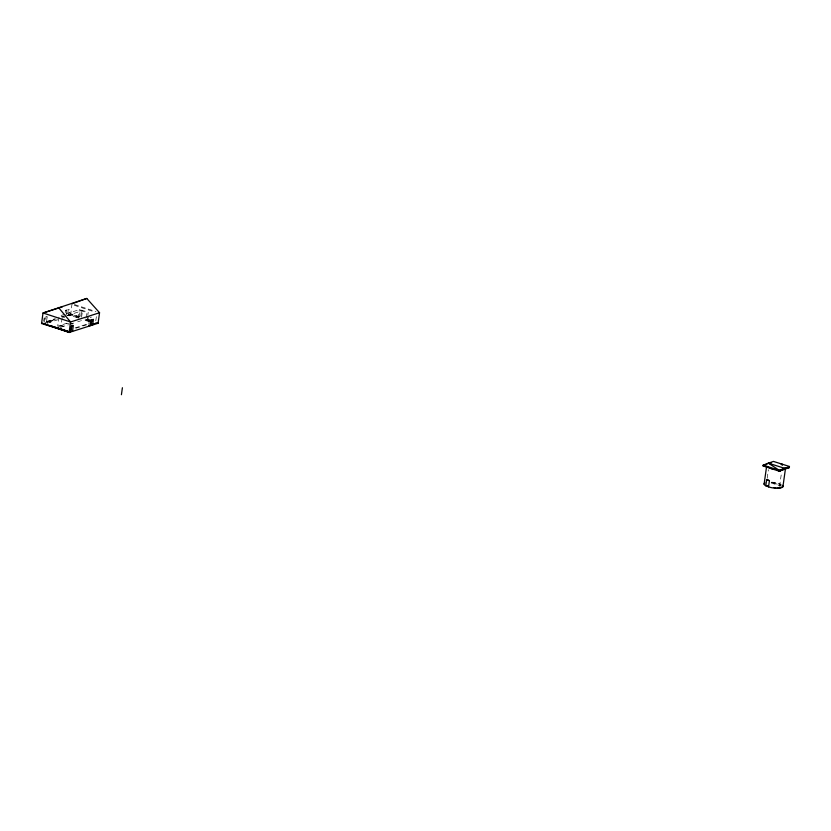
<?xml version="1.0" encoding="UTF-8"?>
<svg xmlns="http://www.w3.org/2000/svg" width="831" height="831" viewBox="0 0 831 831"><rect width="100%" height="100%" fill="white"/><g stroke="black" fill="none" stroke-linecap="round" stroke-linejoin="round"><path stroke-width="0.62" stroke-dasharray="4.16 3.12" d="M69.378 315.853L69.555 314.585L68.828 314.347L69.461 309.797L68.308 309.423L67.488 315.24L70.573 315.479L70.542 314.263L80.597 317.546M43.638 321.275L44.126 317.806M44.251 322.179L44.905 317.535L47.201 316.808L46.546 321.452L47.616 321.805L56.186 319.073M47.201 316.808L46.037 316.434L45.217 322.345L47.44 323.072L47.616 321.805M65.067 314.201L59.115 316.092L57.703 326.157L69.897 322.272M58.752 326.5L60.85 327.185L62.086 318.377M65.275 312.612L65.597 310.285L68.308 309.423M66.116 315.209L66.75 310.659L69.461 309.797M72.017 303.751L70.573 315.479L78.727 318.138L80.399 310.524L81.635 310.14L88.221 312.29L87.878 314.752M70.573 315.479L70.749 314.211L78.914 316.871M78.114 318.45L79.35 309.641L82.498 310.669L81.085 320.735M80.763 316.31L81.635 310.14M88.844 321.555L85.146 320.351L85.323 319.083L89.831 320.039M86.299 317.598L86.985 312.674L88.221 312.29M87.702 315.988L87.182 319.696L85.146 320.351M88.346 316.891L87.92 319.935L89.249 319.52L89.675 316.476M88.792 324.111L89.395 319.769M95.794 320.776L96.438 316.144M767.19 478.282L768.395 469.712M779.592 486.291L781.483 472.839M66.262 313.817L79.35 309.641M46.546 321.452L55.106 318.72M61.224 316.767L63.665 315.988M68.828 314.347L70.635 313.765L79.537 316.673M46.162 322.033L55.542 319.042M67.488 315.24L70.749 314.211M65.836 315.988L62.263 317.12L59.115 316.092M67.031 315.603L82.498 310.669M49.216 321.805L55.542 319.79M68.641 315.614L70.458 315.032L79.361 317.941M47.44 323.072L57.775 319.769M90.153 317.484L91.483 317.068M60.85 327.185L68.558 324.734M69.731 324.36L76.494 322.199M77.709 321.815L80.368 320.963M75.091 327.913L87.92 323.83M75.964 328.193L87.619 324.485M66.366 323.394L68.661 323.384M69.814 323.384L72.837 323.363M771.158 482.603L773.204 482.759A8.019 2.348 8 0 1 781.13 485.429L770.929 482.136L772.695 482.24A9.577 2.805 8 0 1 781.317 484.535M771.22 482.988L781.42 486.322M74.416 304.53L95.96 311.563M74.323 305.299L94.547 311.905M80.399 310.524L86.985 312.674M65.597 310.285L66.75 310.659M84.991 318.979L89.727 320.527M85.946 320.091L89.655 321.296M62.47 316.84L64.693 317.567M48.624 321.254L50.857 321.981M60.715 325.201L63.862 326.23M48.063 321.431L50.296 322.158M60.154 325.378L63.301 326.406"/><path stroke-width="1.25" d="M67.415 331.569L54.005 327.196L69.087 332.493L98.079 323.259L99.554 312.736L86.777 298.443L43.025 312.996L41.55 323.508L69.118 332.13M764.936 482.884A9.577 2.805 8 0 0 765.798 485.803L769.579 487.226A9.577 2.805 8 0 0 779.031 488.181L782.179 487.454L783.01 486.125L782.459 485.335M69.087 332.493L70.562 321.981L58.45 307.47M70.271 332.12L71.113 326.157L73.346 325.44L72.505 331.403L70.251 330.665L70.427 329.398L71.3 329.689L71.954 324.983M91.898 320.008L91.441 323.259L90.579 322.979L90.402 324.246L92.657 324.983L93.446 319.374L90.787 320.226L90.008 325.825L88.616 325.378M121.419 394.704L122.396 387.745M763.076 465.931L763.19 465.121L773.432 461.413L789.45 466.482L789.294 467.624L779.239 471.208L763.076 465.931L768.343 463.158L784.859 468.393L789.294 467.624M764.105 484.213L766.608 466.357M765.798 485.803L766.681 479.539L769.413 480.63L768.53 486.893M770.659 463.812L770.825 462.659M782.21 465.433L782.376 464.28L780.278 463.615M782.906 486.852L785.586 467.78M789.45 466.482L779.239 471.208L779.488 470.439L784.256 468.196M783.342 469.577L784.859 468.393L779.488 470.439L763.19 465.121M784.755 469.11L785.492 468.497M779.239 471.208L784.859 468.393M72.017 303.751L86.777 298.443M62.356 306.826L43.025 312.996L70.562 321.981L99.554 312.736M41.55 323.508L42.734 323.124M91.265 324.526L94.235 323.581M95.451 323.197L98.079 323.259L96.167 323.259M779.353 488.129L782.615 487.091M52.145 326.261L67.997 331.382L57.1 327.819M89.831 320.039L92.293 320.839M43.866 323.498L44.967 323.861M49.673 325.492L67.862 331.424M43.295 323.695L52.8 326.801L43.503 323.498M68.287 331.849L69.679 332.307M768.343 463.158L779.488 470.439M767.231 466.648L770.067 468.206A9.577 2.805 8 0 0 774.523 469.401M779.416 487.517A8.019 2.348 8 0 1 777.837 487.714M775.957 487.735A8.019 2.348 8 0 1 773.91 487.579M768.197 486.228A8.019 2.348 8 0 1 766.857 485.584M769.413 480.63A8.071 2.358 8 0 1 766.681 479.539"/></g></svg>
